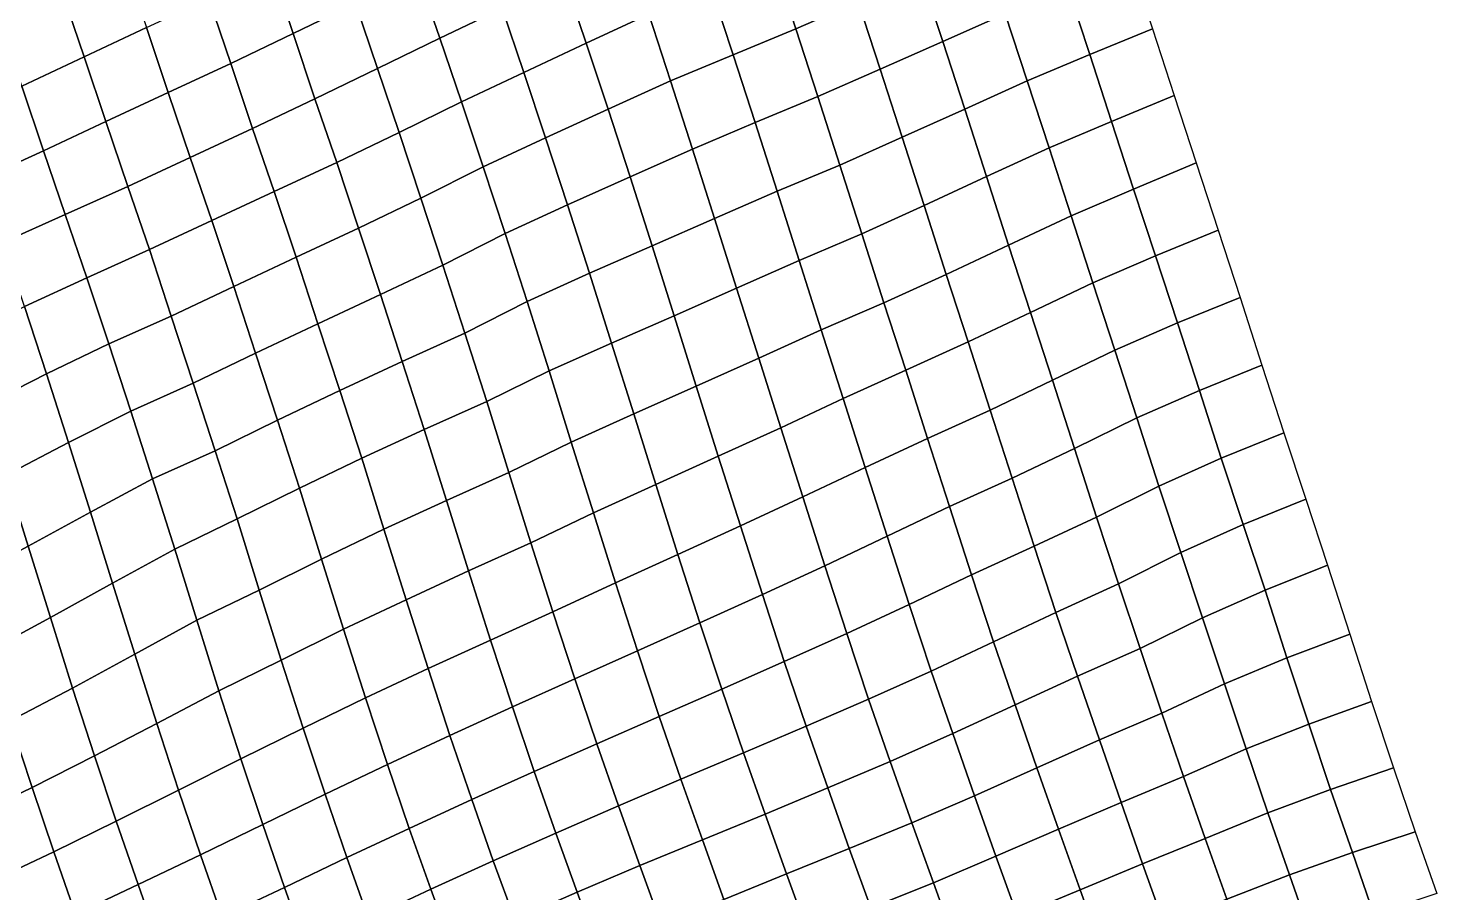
# Model space of a CAD drawing. Header units: metres. Extents: x -3.45 to 6.13, y -4.05 to 5.19.
# Drawn here: x 2.908 to 5.818, y 0.138 to 1.925 of the extents above; entities that cross this region are included whole.
import ezdxf

# ---------------------------------------------------------------- set-up
doc = ezdxf.new("R2010")
doc.units = ezdxf.units.M

msp = doc.modelspace()

# ---------------------------------------------------------------- linework, layer by layer
at = {"layer": 'A1'}
for points in [[(3.41016, 2.04731, -5.79262), (3.53916, 2.10734, -5.787), (3.58407, 1.9757, -5.74273), (3.45519, 1.91335, -5.75124)], [(3.71305, 2.03625, -5.73647), (3.84201, 2.09705, -5.72988), (3.88692, 1.96541, -5.68561), (3.75797, 1.90434, -5.69252)], [(4.44839, 2.06391, -5.63126), (4.57763, 2.11955, -5.63109), (4.623, 1.97923, -5.59763), (4.49377, 1.92341, -5.59801)], [(4.01586, 2.02673, -5.67838), (4.14477, 2.08848, -5.67062), (4.18983, 1.95391, -5.62999), (4.06085, 1.89345, -5.63615)], [(4.75222, 2.03521, -5.59703), (4.88145, 2.09103, -5.59665), (4.92665, 1.95397, -5.55912), (4.79748, 1.89704, -5.56089)], [(2.97831, 1.99749, -5.85548), (3.10731, 2.05752, -5.84985), (3.15222, 1.92588, -5.80558), (3.02323, 1.86559, -5.81153)], [(3.28122, 1.98599, -5.79985), (3.41016, 2.04731, -5.79262), (3.45519, 1.91335, -5.75124), (3.32625, 1.85203, -5.75847)], [(4.31914, 2.00835, -5.63132), (4.44839, 2.06391, -5.63126), (4.49377, 1.92341, -5.59801), (4.36443, 1.86957, -5.59593)], [(5.05594, 2.00876, -5.56002), (5.18535, 2.06122, -5.56381), (5.23058, 1.92347, -5.52714), (5.10119, 1.87058, -5.52389)], [(3.58407, 1.9757, -5.74273), (3.71305, 2.03625, -5.73647), (3.75797, 1.90434, -5.69252), (3.62913, 1.84113, -5.7021)], [(3.88692, 1.96541, -5.68561), (4.01586, 2.02673, -5.67838), (4.06085, 1.89345, -5.63615), (3.93187, 1.8329, -5.64241)], [(4.623, 1.97923, -5.59763), (4.75222, 2.03521, -5.59703), (4.79748, 1.89704, -5.56089), (4.6683, 1.84019, -5.56256)], [(4.92665, 1.95397, -5.55912), (5.05594, 2.00876, -5.56002), (5.10119, 1.87058, -5.52389), (4.97191, 1.81579, -5.52298)], [(2.84933, 1.93694, -5.86174), (2.97831, 1.99749, -5.85548), (3.02323, 1.86559, -5.81153), (2.89424, 1.80513, -5.81769)], [(3.15222, 1.92588, -5.80558), (3.28122, 1.98599, -5.79985), (3.32625, 1.85203, -5.75847), (3.19724, 1.792, -5.7641)], [(4.18983, 1.95391, -5.62999), (4.31914, 2.00835, -5.63132), (4.36443, 1.86957, -5.59593), (4.23508, 1.8159, -5.59364)], [(3.45519, 1.91335, -5.75124), (3.58407, 1.9757, -5.74273), (3.62913, 1.84113, -5.7021), (3.50025, 1.77869, -5.71072)], [(3.75797, 1.90434, -5.69252), (3.88692, 1.96541, -5.68561), (3.93187, 1.8329, -5.64241), (3.80289, 1.77244, -5.64857)], [(4.06085, 1.89345, -5.63615), (4.18983, 1.95391, -5.62999), (4.23508, 1.8159, -5.59364), (4.106, 1.75716, -5.59765)], [(4.49377, 1.92341, -5.59801), (4.623, 1.97923, -5.59763), (4.6683, 1.84019, -5.56256), (4.53911, 1.78368, -5.5638)], [(4.79748, 1.89704, -5.56089), (4.92665, 1.95397, -5.55912), (4.97191, 1.81579, -5.52298), (4.8428, 1.75757, -5.52636)], [(3.02323, 1.86559, -5.81153), (3.15222, 1.92588, -5.80558), (3.19724, 1.792, -5.7641), (3.06825, 1.7318, -5.76994)], [(4.36443, 1.86957, -5.59593), (4.49377, 1.92341, -5.59801), (4.53911, 1.78368, -5.5638), (4.40976, 1.73001, -5.5615)], [(5.10119, 1.87058, -5.52389), (5.23058, 1.92347, -5.52714), (5.27582, 1.78572, -5.49047), (5.14646, 1.73214, -5.48807)], [(3.32625, 1.85203, -5.75847), (3.45519, 1.91335, -5.75124), (3.50025, 1.77869, -5.71072), (3.37131, 1.71746, -5.71784)], [(3.62913, 1.84113, -5.7021), (3.75797, 1.90434, -5.69252), (3.80289, 1.77244, -5.64857), (3.67405, 1.70923, -5.65815)], [(3.93187, 1.8329, -5.64241), (4.06085, 1.89345, -5.63615), (4.106, 1.75716, -5.59765), (3.97693, 1.69842, -5.60167)], [(4.6683, 1.84019, -5.56256), (4.79748, 1.89704, -5.56089), (4.8428, 1.75757, -5.52636), (4.7137, 1.69943, -5.52963)], [(2.89424, 1.80513, -5.81769), (3.02323, 1.86559, -5.81153), (3.06825, 1.7318, -5.76994), (2.93927, 1.67116, -5.77631)], [(4.23508, 1.8159, -5.59364), (4.36443, 1.86957, -5.59593), (4.40976, 1.73001, -5.5615), (4.28049, 1.67489, -5.56103)], [(4.97191, 1.81579, -5.52298), (5.10119, 1.87058, -5.52389), (5.14646, 1.73214, -5.48807), (5.01718, 1.67727, -5.48727)], [(3.19724, 1.792, -5.7641), (3.32625, 1.85203, -5.75847), (3.37131, 1.71746, -5.71784), (3.2423, 1.6576, -5.72325)], [(3.50025, 1.77869, -5.71072), (3.62913, 1.84113, -5.7021), (3.67405, 1.70923, -5.65815), (3.54517, 1.64688, -5.66667)], [(4.53911, 1.78368, -5.5638), (4.6683, 1.84019, -5.56256), (4.7137, 1.69943, -5.52963), (4.58456, 1.64181, -5.53226)], [(2.76528, 1.74424, -5.82438), (2.89424, 1.80513, -5.81769), (2.93927, 1.67116, -5.77631), (2.81017, 1.61294, -5.77969)], [(3.80289, 1.77244, -5.64857), (3.93187, 1.8329, -5.64241), (3.97693, 1.69842, -5.60167), (3.84794, 1.63813, -5.60762)], [(4.106, 1.75716, -5.59765), (4.23508, 1.8159, -5.59364), (4.28049, 1.67489, -5.56103), (4.15134, 1.61752, -5.56334)], [(4.8428, 1.75757, -5.52636), (4.97191, 1.81579, -5.52298), (5.01718, 1.67727, -5.48727), (4.88814, 1.61793, -5.49204)], [(3.06825, 1.7318, -5.76994), (3.19724, 1.792, -5.7641), (3.2423, 1.6576, -5.72325), (3.1133, 1.59731, -5.7292)], [(3.37131, 1.71746, -5.71784), (3.50025, 1.77869, -5.71072), (3.54517, 1.64688, -5.66667), (3.41615, 1.58711, -5.67197)], [(4.40976, 1.73001, -5.5615), (4.53911, 1.78368, -5.5638), (4.58456, 1.64181, -5.53226), (4.45524, 1.58771, -5.5305)], [(5.14646, 1.73214, -5.48807), (5.27582, 1.78572, -5.49047), (5.32112, 1.6466, -5.45551), (5.19183, 1.59198, -5.45439)], [(3.67405, 1.70923, -5.65815), (3.80289, 1.77244, -5.64857), (3.84794, 1.63813, -5.60762), (3.71918, 1.57346, -5.61902)], [(3.97693, 1.69842, -5.60167), (4.106, 1.75716, -5.59765), (4.15134, 1.61752, -5.56334), (4.02221, 1.55973, -5.56618)], [(4.7137, 1.69943, -5.52963), (4.8428, 1.75757, -5.52636), (4.88814, 1.61793, -5.49204), (4.75909, 1.55858, -5.49681)], [(2.93927, 1.67116, -5.77631), (3.06825, 1.7318, -5.76994), (3.1133, 1.59731, -5.7292), (2.98416, 1.53986, -5.73161)], [(3.2423, 1.6576, -5.72325), (3.37131, 1.71746, -5.71784), (3.41615, 1.58711, -5.67197), (3.28712, 1.52742, -5.67716)], [(4.28049, 1.67489, -5.56103), (4.40976, 1.73001, -5.5615), (4.45524, 1.58771, -5.5305), (4.32602, 1.53163, -5.5312)], [(5.01718, 1.67727, -5.48727), (5.14646, 1.73214, -5.48807), (5.19183, 1.59198, -5.45439), (5.06256, 1.53677, -5.45403)], [(3.54517, 1.64688, -5.66667), (3.67405, 1.70923, -5.65815), (3.71918, 1.57346, -5.61902), (3.59028, 1.51145, -5.6271)], [(3.84794, 1.63813, -5.60762), (3.97693, 1.69842, -5.60167), (4.02221, 1.55973, -5.56618), (3.89315, 1.50073, -5.57052)], [(4.58456, 1.64181, -5.53226), (4.7137, 1.69943, -5.52963), (4.75909, 1.55858, -5.49681), (4.63003, 1.49959, -5.50115)], [(2.81017, 1.61294, -5.77969), (2.93927, 1.67116, -5.77631), (2.98416, 1.53986, -5.73161), (2.85505, 1.48173, -5.73488)], [(4.15134, 1.61752, -5.56334), (4.28049, 1.67489, -5.56103), (4.32602, 1.53163, -5.5312), (4.19683, 1.47504, -5.53255)], [(4.88814, 1.61793, -5.49204), (5.01718, 1.67727, -5.48727), (5.06256, 1.53677, -5.45403), (4.93357, 1.47639, -5.46008)], [(3.1133, 1.59731, -5.7292), (3.2423, 1.6576, -5.72325), (3.28712, 1.52742, -5.67716), (3.15813, 1.46713, -5.68311)], [(3.41615, 1.58711, -5.67197), (3.54517, 1.64688, -5.66667), (3.59028, 1.51145, -5.6271), (3.46128, 1.45134, -5.63284)], [(3.71918, 1.57346, -5.61902), (3.84794, 1.63813, -5.60762), (3.89315, 1.50073, -5.57052), (3.76444, 1.43519, -5.58299)], [(4.45524, 1.58771, -5.5305), (4.58456, 1.64181, -5.53226), (4.63003, 1.49959, -5.50115), (4.50075, 1.44463, -5.50046)], [(5.19183, 1.59198, -5.45439), (5.32112, 1.6466, -5.45551), (5.36643, 1.50756, -5.42044), (5.23704, 1.45458, -5.41729)], [(4.02221, 1.55973, -5.56618), (4.15134, 1.61752, -5.56334), (4.19683, 1.47504, -5.53255), (4.06765, 1.41819, -5.53421)], [(4.75909, 1.55858, -5.49681), (4.88814, 1.61793, -5.49204), (4.93357, 1.47639, -5.46008), (4.8046, 1.41585, -5.46634)], [(2.98416, 1.53986, -5.73161), (3.1133, 1.59731, -5.7292), (3.15813, 1.46713, -5.68311), (3.02902, 1.40908, -5.68627)], [(3.28712, 1.52742, -5.67716), (3.41615, 1.58711, -5.67197), (3.46128, 1.45134, -5.63284), (3.3323, 1.3907, -5.63921)], [(3.59028, 1.51145, -5.6271), (3.71918, 1.57346, -5.61902), (3.76444, 1.43519, -5.58299), (3.63549, 1.37413, -5.5899)], [(4.32602, 1.53163, -5.5312), (4.45524, 1.58771, -5.5305), (4.50075, 1.44463, -5.50046), (4.37161, 1.38718, -5.50288)], [(5.06256, 1.53677, -5.45403), (5.19183, 1.59198, -5.45439), (5.23704, 1.45458, -5.41729), (5.10781, 1.39868, -5.41778)], [(3.89315, 1.50073, -5.57052), (4.02221, 1.55973, -5.56618), (4.06765, 1.41819, -5.53421), (3.93854, 1.36014, -5.53738)], [(4.63003, 1.49959, -5.50115), (4.75909, 1.55858, -5.49681), (4.8046, 1.41585, -5.46634), (4.67552, 1.35711, -5.47036)], [(2.85505, 1.48173, -5.73488), (2.98416, 1.53986, -5.73161), (3.02902, 1.40908, -5.68627), (2.89998, 1.34974, -5.69104)], [(3.15813, 1.46713, -5.68311), (3.28712, 1.52742, -5.67716), (3.3323, 1.3907, -5.63921), (3.20333, 1.32999, -5.64569)], [(4.19683, 1.47504, -5.53255), (4.32602, 1.53163, -5.5312), (4.37161, 1.38718, -5.50288), (4.24243, 1.33042, -5.50444)], [(4.93357, 1.47639, -5.46008), (5.06256, 1.53677, -5.45403), (5.10781, 1.39868, -5.41778), (4.97887, 1.33753, -5.4248)], [(3.46128, 1.45134, -5.63284), (3.59028, 1.51145, -5.6271), (3.63549, 1.37413, -5.5899), (3.50649, 1.31402, -5.59563)], [(3.76444, 1.43519, -5.58299), (3.89315, 1.50073, -5.57052), (3.93854, 1.36014, -5.53738), (3.80983, 1.29444, -5.55006)], [(4.50075, 1.44463, -5.50046), (4.63003, 1.49959, -5.50115), (4.67552, 1.35711, -5.47036), (4.54628, 1.30146, -5.47053)], [(5.23704, 1.45458, -5.41729), (5.36643, 1.50756, -5.42044), (5.41174, 1.36826, -5.3857), (5.28233, 1.31571, -5.38201)], [(3.02902, 1.40908, -5.68627), (3.15813, 1.46713, -5.68311), (3.20333, 1.32999, -5.64569), (3.0742, 1.27236, -5.64832)], [(4.06765, 1.41819, -5.53421), (4.19683, 1.47504, -5.53255), (4.24243, 1.33042, -5.50444), (4.11323, 1.274, -5.50557)], [(4.8046, 1.41585, -5.46634), (4.93357, 1.47639, -5.46008), (4.97887, 1.33753, -5.4248), (4.84993, 1.27629, -5.43192)], [(3.3323, 1.3907, -5.63921), (3.46128, 1.45134, -5.63284), (3.50649, 1.31402, -5.59563), (3.37753, 1.25304, -5.60243)], [(3.63549, 1.37413, -5.5899), (3.76444, 1.43519, -5.58299), (3.80983, 1.29444, -5.55006), (3.68074, 1.23604, -5.55365)], [(4.37161, 1.38718, -5.50288), (4.50075, 1.44463, -5.50046), (4.54628, 1.30146, -5.47053), (4.4172, 1.24272, -5.47455)], [(5.10781, 1.39868, -5.41778), (5.23704, 1.45458, -5.41729), (5.28233, 1.31571, -5.38201), (5.15313, 1.25946, -5.38293)], [(2.89998, 1.34974, -5.69104), (3.02902, 1.40908, -5.68627), (3.0742, 1.27236, -5.64832), (2.9453, 1.21027, -5.65651)], [(3.93854, 1.36014, -5.53738), (4.06765, 1.41819, -5.53421), (4.11323, 1.274, -5.50557), (3.98409, 1.21646, -5.50809)], [(4.67552, 1.35711, -5.47036), (4.8046, 1.41585, -5.46634), (4.84993, 1.27629, -5.43192), (4.72084, 1.21781, -5.43562)], [(4.97887, 1.33753, -5.4248), (5.10781, 1.39868, -5.41778), (5.15313, 1.25946, -5.38293), (5.02423, 1.19729, -5.39123)], [(3.20333, 1.32999, -5.64569), (3.3323, 1.3907, -5.63921), (3.37753, 1.25304, -5.60243), (3.24863, 1.19103, -5.61051)], [(3.50649, 1.31402, -5.59563), (3.63549, 1.37413, -5.5899), (3.68074, 1.23604, -5.55365), (3.55172, 1.17618, -5.55906)], [(4.24243, 1.33042, -5.50444), (4.37161, 1.38718, -5.50288), (4.4172, 1.24272, -5.47455), (4.28807, 1.1851, -5.47718)], [(5.28233, 1.31571, -5.38201), (5.41174, 1.36826, -5.3857), (5.45709, 1.22836, -5.3517), (5.32768, 1.1759, -5.34791)], [(2.77111, 1.28704, -5.69998), (2.89998, 1.34974, -5.69104), (2.9453, 1.21027, -5.65651), (2.81658, 1.14499, -5.66866)], [(3.80983, 1.29444, -5.55006), (3.93854, 1.36014, -5.53738), (3.98409, 1.21646, -5.50809), (3.85523, 1.15359, -5.51724)], [(4.54628, 1.30146, -5.47053), (4.67552, 1.35711, -5.47036), (4.72084, 1.21781, -5.43562), (4.59174, 1.15941, -5.43921)], [(3.0742, 1.27236, -5.64832), (3.20333, 1.32999, -5.64569), (3.24863, 1.19103, -5.61051), (3.11949, 1.13341, -5.61314)], [(3.37753, 1.25304, -5.60243), (3.50649, 1.31402, -5.59563), (3.55172, 1.17618, -5.55906), (3.42279, 1.11486, -5.56629)], [(4.11323, 1.274, -5.50557), (4.24243, 1.33042, -5.50444), (4.28807, 1.1851, -5.47718), (4.1589, 1.12799, -5.47916)], [(4.84993, 1.27629, -5.43192), (4.97887, 1.33753, -5.4248), (5.02423, 1.19729, -5.39123), (4.89534, 1.13511, -5.39953)], [(5.15313, 1.25946, -5.38293), (5.28233, 1.31571, -5.38201), (5.32768, 1.1759, -5.34791), (5.19849, 1.11931, -5.34925)], [(3.68074, 1.23604, -5.55365), (3.80983, 1.29444, -5.55006), (3.85523, 1.15359, -5.51724), (3.72612, 1.09563, -5.5203)], [(4.4172, 1.24272, -5.47455), (4.54628, 1.30146, -5.47053), (4.59174, 1.15941, -5.43921), (4.46274, 1.09921, -5.44505)], [(2.9453, 1.21027, -5.65651), (3.0742, 1.27236, -5.64832), (3.11949, 1.13341, -5.61314), (2.99074, 1.06874, -5.62454)], [(3.24863, 1.19103, -5.61051), (3.37753, 1.25304, -5.60243), (3.42279, 1.11486, -5.56629), (3.29395, 1.05174, -5.57577)], [(3.98409, 1.21646, -5.50809), (4.11323, 1.274, -5.50557), (4.1589, 1.12799, -5.47916), (4.02981, 1.0696, -5.48276)], [(4.72084, 1.21781, -5.43562), (4.84993, 1.27629, -5.43192), (4.89534, 1.13511, -5.39953), (4.76622, 1.07722, -5.40248)], [(5.02423, 1.19729, -5.39123), (5.15313, 1.25946, -5.38293), (5.19849, 1.11931, -5.34925), (5.06965, 1.05618, -5.35873)], [(3.55172, 1.17618, -5.55906), (3.68074, 1.23604, -5.55365), (3.72612, 1.09563, -5.5203), (3.59709, 1.03603, -5.52539)], [(4.28807, 1.1851, -5.47718), (4.4172, 1.24272, -5.47455), (4.46274, 1.09921, -5.44505), (4.33367, 1.04039, -5.44917)], [(5.32768, 1.1759, -5.34791), (5.45709, 1.22836, -5.3517), (5.50245, 1.08829, -5.31792), (5.37303, 1.036, -5.31391)], [(2.81658, 1.14499, -5.66866), (2.9453, 1.21027, -5.65651), (2.99074, 1.06874, -5.62454), (2.86213, 1.00123, -5.63948)], [(3.85523, 1.15359, -5.51724), (3.98409, 1.21646, -5.50809), (4.02981, 1.0696, -5.48276), (3.90095, 1.00681, -5.4918)], [(4.59174, 1.15941, -5.43921), (4.72084, 1.21781, -5.43562), (4.76622, 1.07722, -5.40248), (4.63721, 1.01728, -5.40799)], [(4.89534, 1.13511, -5.39953), (5.02423, 1.19729, -5.39123), (5.06965, 1.05618, -5.35873), (4.94069, 0.99521, -5.36553)], [(3.11949, 1.13341, -5.61314), (3.24863, 1.19103, -5.61051), (3.29395, 1.05174, -5.57577), (3.16483, 0.99368, -5.57893)], [(3.42279, 1.11486, -5.56629), (3.55172, 1.17618, -5.55906), (3.59709, 1.03603, -5.52539), (3.46816, 0.97453, -5.53283)], [(4.1589, 1.12799, -5.47916), (4.28807, 1.1851, -5.47718), (4.33367, 1.04039, -5.44917), (4.20459, 0.98173, -5.45308)], [(5.19849, 1.11931, -5.34925), (5.32768, 1.1759, -5.34791), (5.37303, 1.036, -5.31391), (5.24389, 0.97838, -5.31654)], [(3.72612, 1.09563, -5.5203), (3.85523, 1.15359, -5.51724), (3.90095, 1.00681, -5.4918), (3.77183, 0.94893, -5.49475)], [(4.46274, 1.09921, -5.44505), (4.59174, 1.15941, -5.43921), (4.63721, 1.01728, -5.40799), (4.50826, 0.95622, -5.4149)], [(2.99074, 1.06874, -5.62454), (3.11949, 1.13341, -5.61314), (3.16483, 0.99368, -5.57893), (3.03632, 0.92454, -5.5959)], [(3.29395, 1.05174, -5.57577), (3.42279, 1.11486, -5.56629), (3.46816, 0.97453, -5.53283), (3.33935, 0.91081, -5.54305)], [(4.02981, 1.0696, -5.48276), (4.1589, 1.12799, -5.47916), (4.20459, 0.98173, -5.45308), (4.07552, 0.92299, -5.4571)], [(4.76622, 1.07722, -5.40248), (4.89534, 1.13511, -5.39953), (4.94069, 0.99521, -5.36553), (4.81163, 0.93621, -5.36987)], [(5.06965, 1.05618, -5.35873), (5.19849, 1.11931, -5.34925), (5.24389, 0.97838, -5.31654), (5.1151, 0.91431, -5.32719)], [(3.59709, 1.03603, -5.52539), (3.72612, 1.09563, -5.5203), (3.77183, 0.94893, -5.49475), (3.6428, 0.88933, -5.49984)], [(4.33367, 1.04039, -5.44917), (4.46274, 1.09921, -5.44505), (4.50826, 0.95622, -5.4149), (4.37924, 0.89645, -5.4202)], [(4.63721, 1.01728, -5.40799), (4.76622, 1.07722, -5.40248), (4.81163, 0.93621, -5.36987), (4.68268, 0.87506, -5.37688)], [(5.37303, 1.036, -5.31391), (5.50245, 1.08829, -5.31792), (5.54763, 0.95149, -5.28007), (5.4182, 0.89946, -5.27574)], [(2.86213, 1.00123, -5.63948), (2.99074, 1.06874, -5.62454), (3.03632, 0.92454, -5.5959), (2.90785, 0.85436, -5.61415)], [(3.16483, 0.99368, -5.57893), (3.29395, 1.05174, -5.57577), (3.33935, 0.91081, -5.54305), (3.21046, 0.84854, -5.55146)], [(3.90095, 1.00681, -5.4918), (4.02981, 1.0696, -5.48276), (4.07552, 0.92299, -5.4571), (3.94658, 0.86167, -5.46433)], [(4.94069, 0.99521, -5.36553), (5.06965, 1.05618, -5.35873), (5.1151, 0.91431, -5.32719), (4.98608, 0.85462, -5.33239)], [(3.46816, 0.97453, -5.53283), (3.59709, 1.03603, -5.52539), (3.6428, 0.88933, -5.49984), (3.51389, 0.82758, -5.50761)], [(4.20459, 0.98173, -5.45308), (4.33367, 1.04039, -5.44917), (4.37924, 0.89645, -5.4202), (4.25018, 0.83745, -5.42454)], [(5.24389, 0.97838, -5.31654), (5.37303, 1.036, -5.31391), (5.4182, 0.89946, -5.27574), (5.28909, 0.84123, -5.27912)], [(2.73349, 0.93449, -5.65345), (2.86213, 1.00123, -5.63948), (2.90785, 0.85436, -5.61415), (2.77931, 0.78582, -5.63036)], [(3.03632, 0.92454, -5.5959), (3.16483, 0.99368, -5.57893), (3.21046, 0.84854, -5.55146), (3.08203, 0.77785, -5.57035)], [(3.77183, 0.94893, -5.49475), (3.90095, 1.00681, -5.4918), (3.94658, 0.86167, -5.46433), (3.81749, 0.80327, -5.46792)], [(4.50826, 0.95622, -5.4149), (4.63721, 1.01728, -5.40799), (4.68268, 0.87506, -5.37688), (4.55375, 0.81365, -5.38422)], [(4.81163, 0.93621, -5.36987), (4.94069, 0.99521, -5.36553), (4.98608, 0.85462, -5.33239), (4.85703, 0.79528, -5.33716)], [(3.33935, 0.91081, -5.54305), (3.46816, 0.97453, -5.53283), (3.51389, 0.82758, -5.50761), (3.38508, 0.76386, -5.51783)], [(4.07552, 0.92299, -5.4571), (4.20459, 0.98173, -5.45308), (4.25018, 0.83745, -5.42454), (4.12112, 0.77845, -5.42888)], [(5.1151, 0.91431, -5.32719), (5.24389, 0.97838, -5.31654), (5.28909, 0.84123, -5.27912), (5.16034, 0.77656, -5.29052)], [(3.6428, 0.88933, -5.49984), (3.77183, 0.94893, -5.49475), (3.81749, 0.80327, -5.46792), (3.68845, 0.74376, -5.47291)], [(4.37924, 0.89645, -5.4202), (4.50826, 0.95622, -5.4149), (4.55375, 0.81365, -5.38422), (4.4247, 0.7544, -5.38888)], [(4.68268, 0.87506, -5.37688), (4.81163, 0.93621, -5.36987), (4.85703, 0.79528, -5.33716), (4.72811, 0.73379, -5.3446)], [(5.4182, 0.89946, -5.27574), (5.54763, 0.95149, -5.28007), (5.5928, 0.81494, -5.2419), (5.46334, 0.76343, -5.23693)], [(2.90785, 0.85436, -5.61415), (3.03632, 0.92454, -5.5959), (3.08203, 0.77785, -5.57035), (2.95362, 0.70673, -5.58978)], [(3.21046, 0.84854, -5.55146), (3.33935, 0.91081, -5.54305), (3.38508, 0.76386, -5.51783), (3.2562, 0.70133, -5.52656)], [(3.94658, 0.86167, -5.46433), (4.07552, 0.92299, -5.4571), (4.12112, 0.77845, -5.42888), (3.9921, 0.71868, -5.43419)], [(4.98608, 0.85462, -5.33239), (5.1151, 0.91431, -5.32719), (5.16034, 0.77656, -5.29052), (5.0313, 0.71713, -5.29539)], [(3.51389, 0.82758, -5.50761), (3.6428, 0.88933, -5.49984), (3.68845, 0.74376, -5.47291), (3.55951, 0.68261, -5.47992)], [(4.25018, 0.83745, -5.42454), (4.37924, 0.89645, -5.4202), (4.4247, 0.7544, -5.38888), (4.29562, 0.69583, -5.39269)], [(4.55375, 0.81365, -5.38422), (4.68268, 0.87506, -5.37688), (4.72811, 0.73379, -5.3446), (4.5991, 0.67367, -5.35033)], [(5.28909, 0.84123, -5.27912), (5.4182, 0.89946, -5.27574), (5.46334, 0.76343, -5.23693), (5.33417, 0.70641, -5.23881)], [(2.77931, 0.78582, -5.63036), (2.90785, 0.85436, -5.61415), (2.95362, 0.70673, -5.58978), (2.82512, 0.63732, -5.60706)], [(3.08203, 0.77785, -5.57035), (3.21046, 0.84854, -5.55146), (3.2562, 0.70133, -5.52656), (3.12774, 0.63116, -5.54481)], [(3.81749, 0.80327, -5.46792), (3.94658, 0.86167, -5.46433), (3.9921, 0.71868, -5.43419), (3.863, 0.66028, -5.43778)], [(4.85703, 0.79528, -5.33716), (4.98608, 0.85462, -5.33239), (5.0313, 0.71713, -5.29539), (4.90229, 0.6571, -5.30102)], [(3.38508, 0.76386, -5.51783), (3.51389, 0.82758, -5.50761), (3.55951, 0.68261, -5.47992), (3.43069, 0.61897, -5.49004)], [(4.12112, 0.77845, -5.42888), (4.25018, 0.83745, -5.42454), (4.29562, 0.69583, -5.39269), (4.1665, 0.63786, -5.39574)], [(5.16034, 0.77656, -5.29052), (5.28909, 0.84123, -5.27912), (5.33417, 0.70641, -5.23881), (5.20533, 0.64328, -5.24828)], [(3.68845, 0.74376, -5.47291), (3.81749, 0.80327, -5.46792), (3.863, 0.66028, -5.43778), (3.73394, 0.60137, -5.44201)], [(4.4247, 0.7544, -5.38888), (4.55375, 0.81365, -5.38422), (4.5991, 0.67367, -5.35033), (4.46996, 0.61613, -5.35285)], [(4.72811, 0.73379, -5.3446), (4.85703, 0.79528, -5.33716), (4.90229, 0.6571, -5.30102), (4.77333, 0.5963, -5.3076)], [(5.46334, 0.76343, -5.23693), (5.5928, 0.81494, -5.2419), (5.63829, 0.67238, -5.21122), (5.50869, 0.62344, -5.20304)], [(2.95362, 0.70673, -5.58978), (3.08203, 0.77785, -5.57035), (3.12774, 0.63116, -5.54481), (2.99926, 0.56132, -5.56263)], [(3.2562, 0.70133, -5.52656), (3.38508, 0.76386, -5.51783), (3.43069, 0.61897, -5.49004), (3.30186, 0.55576, -5.49962)], [(3.9921, 0.71868, -5.43419), (4.12112, 0.77845, -5.42888), (4.1665, 0.63786, -5.39574), (4.03737, 0.58015, -5.39848)], [(5.0313, 0.71713, -5.29539), (5.16034, 0.77656, -5.29052), (5.20533, 0.64328, -5.24828), (5.07618, 0.58583, -5.2507)], [(5.33417, 0.70641, -5.23881), (5.46334, 0.76343, -5.23693), (5.50869, 0.62344, -5.20304), (5.37935, 0.56969, -5.20085)], [(3.55951, 0.68261, -5.47992), (3.68845, 0.74376, -5.47291), (3.73394, 0.60137, -5.44201), (3.60496, 0.54074, -5.44838)], [(4.29562, 0.69583, -5.39269), (4.4247, 0.7544, -5.38888), (4.46996, 0.61613, -5.35285), (4.3408, 0.55903, -5.35484)], [(4.5991, 0.67367, -5.35033), (4.72811, 0.73379, -5.3446), (4.77333, 0.5963, -5.3076), (4.64422, 0.53816, -5.31087)], [(2.82512, 0.63732, -5.60706), (2.95362, 0.70673, -5.58978), (2.99926, 0.56132, -5.56263), (2.87067, 0.49364, -5.57777)], [(3.12774, 0.63116, -5.54481), (3.2562, 0.70133, -5.52656), (3.30186, 0.55576, -5.49962), (3.17325, 0.48833, -5.51445)], [(3.863, 0.66028, -5.43778), (3.9921, 0.71868, -5.43419), (4.03737, 0.58015, -5.39848), (3.90825, 0.52219, -5.40153)], [(4.90229, 0.6571, -5.30102), (5.0313, 0.71713, -5.29539), (5.07618, 0.58583, -5.2507), (4.94715, 0.5264, -5.25557)], [(5.20533, 0.64328, -5.24828), (5.33417, 0.70641, -5.23881), (5.37935, 0.56969, -5.20085), (5.25034, 0.50966, -5.20648)], [(3.43069, 0.61897, -5.49004), (3.55951, 0.68261, -5.47992), (3.60496, 0.54074, -5.44838), (3.47608, 0.4783, -5.457)], [(4.1665, 0.63786, -5.39574), (4.29562, 0.69583, -5.39269), (4.3408, 0.55903, -5.35484), (4.2116, 0.50261, -5.35597)], [(4.46996, 0.61613, -5.35285), (4.5991, 0.67367, -5.35033), (4.64422, 0.53816, -5.31087), (4.51498, 0.48251, -5.31104)], [(5.50869, 0.62344, -5.20304), (5.63829, 0.67238, -5.21122), (5.6836, 0.53326, -5.17625), (5.55389, 0.48638, -5.16551)], [(3.73394, 0.60137, -5.44201), (3.863, 0.66028, -5.43778), (3.90825, 0.52219, -5.40153), (3.77917, 0.46353, -5.40545)], [(4.77333, 0.5963, -5.3076), (4.90229, 0.6571, -5.30102), (4.94715, 0.5264, -5.25557), (4.8181, 0.46715, -5.26023)], [(5.07618, 0.58583, -5.2507), (5.20533, 0.64328, -5.24828), (5.25034, 0.50966, -5.20648), (5.12107, 0.45462, -5.20589)], [(2.99926, 0.56132, -5.56263), (3.12774, 0.63116, -5.54481), (3.17325, 0.48833, -5.51445), (3.04461, 0.42143, -5.52863)], [(3.30186, 0.55576, -5.49962), (3.43069, 0.61897, -5.49004), (3.47608, 0.4783, -5.457), (3.34725, 0.415, -5.46669)], [(4.03737, 0.58015, -5.39848), (4.1665, 0.63786, -5.39574), (4.2116, 0.50261, -5.35597), (4.08239, 0.44636, -5.35688)], [(4.3408, 0.55903, -5.35484), (4.46996, 0.61613, -5.35285), (4.51498, 0.48251, -5.31104), (4.38571, 0.42738, -5.31057)], [(5.37935, 0.56969, -5.20085), (5.50869, 0.62344, -5.20304), (5.55389, 0.48638, -5.16551), (5.42438, 0.43564, -5.15958)], [(3.60496, 0.54074, -5.44838), (3.73394, 0.60137, -5.44201), (3.77917, 0.46353, -5.40545), (3.65016, 0.40359, -5.41096)], [(4.64422, 0.53816, -5.31087), (4.77333, 0.5963, -5.3076), (4.8181, 0.46715, -5.26023), (4.68895, 0.40978, -5.26254)], [(4.94715, 0.5264, -5.25557), (5.07618, 0.58583, -5.2507), (5.12107, 0.45462, -5.20589), (4.99197, 0.39622, -5.20948)], [(2.87067, 0.49364, -5.57777), (2.99926, 0.56132, -5.56263), (3.04461, 0.42143, -5.52863), (2.91589, 0.35615, -5.54078)], [(3.17325, 0.48833, -5.51445), (3.30186, 0.55576, -5.49962), (3.34725, 0.415, -5.46669), (3.21851, 0.35007, -5.47842)], [(3.90825, 0.52219, -5.40153), (4.03737, 0.58015, -5.39848), (4.08239, 0.44636, -5.35688), (3.95324, 0.38908, -5.35908)], [(4.2116, 0.50261, -5.35597), (4.3408, 0.55903, -5.35484), (4.38571, 0.42738, -5.31057), (4.2564, 0.37294, -5.30924)], [(5.25034, 0.50966, -5.20648), (5.37935, 0.56969, -5.20085), (5.42438, 0.43564, -5.15958), (5.2952, 0.37879, -5.16124)], [(3.47608, 0.4783, -5.457), (3.60496, 0.54074, -5.44838), (3.65016, 0.40359, -5.41096), (3.52123, 0.34218, -5.4183)], [(4.51498, 0.48251, -5.31104), (4.64422, 0.53816, -5.31087), (4.68895, 0.40978, -5.26254), (4.55967, 0.35482, -5.26185)], [(4.8181, 0.46715, -5.26023), (4.94715, 0.5264, -5.25557), (4.99197, 0.39622, -5.20948), (4.86283, 0.33877, -5.2119)], [(5.55389, 0.48638, -5.16551), (5.6836, 0.53326, -5.17625), (5.72879, 0.39637, -5.13851), (5.59897, 0.35147, -5.12531)], [(3.77917, 0.46353, -5.40545), (3.90825, 0.52219, -5.40153), (3.95324, 0.38908, -5.35908), (3.82414, 0.33069, -5.36267)], [(4.08239, 0.44636, -5.35688), (4.2116, 0.50261, -5.35597), (4.2564, 0.37294, -5.30924), (4.12711, 0.31816, -5.30834)], [(5.12107, 0.45462, -5.20589), (5.25034, 0.50966, -5.20648), (5.2952, 0.37879, -5.16124), (5.16587, 0.32486, -5.15927)], [(2.74191, 0.42897, -5.58917), (2.87067, 0.49364, -5.57777), (2.91589, 0.35615, -5.54078), (2.78702, 0.29354, -5.54961)], [(3.04461, 0.42143, -5.52863), (3.17325, 0.48833, -5.51445), (3.21851, 0.35007, -5.47842), (3.08972, 0.286, -5.48907)], [(3.34725, 0.415, -5.46669), (3.47608, 0.4783, -5.457), (3.52123, 0.34218, -5.4183), (3.39237, 0.27949, -5.42724)], [(4.38571, 0.42738, -5.31057), (4.51498, 0.48251, -5.31104), (4.55967, 0.35482, -5.26185), (4.43034, 0.3009, -5.25988)], [(4.68895, 0.40978, -5.26254), (4.8181, 0.46715, -5.26023), (4.86283, 0.33877, -5.2119), (4.73361, 0.28269, -5.2126)], [(5.42438, 0.43564, -5.15958), (5.55389, 0.48638, -5.16551), (5.59897, 0.35147, -5.12531), (5.46931, 0.30348, -5.11595)], [(3.65016, 0.40359, -5.41096), (3.77917, 0.46353, -5.40545), (3.82414, 0.33069, -5.36267), (3.6951, 0.27143, -5.36734)], [(3.95324, 0.38908, -5.35908), (4.08239, 0.44636, -5.35688), (4.12711, 0.31816, -5.30834), (3.99791, 0.26174, -5.30947)], [(4.99197, 0.39622, -5.20948), (5.12107, 0.45462, -5.20589), (5.16587, 0.32486, -5.15927), (5.03662, 0.26939, -5.15922)], [(2.91589, 0.35615, -5.54078), (3.04461, 0.42143, -5.52863), (3.08972, 0.286, -5.48907), (2.96087, 0.22296, -5.49844)], [(3.21851, 0.35007, -5.47842), (3.34725, 0.415, -5.46669), (3.39237, 0.27949, -5.42724), (3.26349, 0.21696, -5.43597)], [(4.2564, 0.37294, -5.30924), (4.38571, 0.42738, -5.31057), (4.43034, 0.3009, -5.25988), (4.30095, 0.24783, -5.25684)], [(4.55967, 0.35482, -5.26185), (4.68895, 0.40978, -5.26254), (4.73361, 0.28269, -5.2126), (4.60421, 0.23006, -5.20902)], [(5.2952, 0.37879, -5.16124), (5.42438, 0.43564, -5.15958), (5.46931, 0.30348, -5.11595), (5.33994, 0.25033, -5.11302)], [(3.52123, 0.34218, -5.4183), (3.65016, 0.40359, -5.41096), (3.6951, 0.27143, -5.36734), (3.56612, 0.21088, -5.3736)], [(3.82414, 0.33069, -5.36267), (3.95324, 0.38908, -5.35908), (3.99791, 0.26174, -5.30947), (3.86876, 0.20437, -5.31177)], [(4.86283, 0.33877, -5.2119), (4.99197, 0.39622, -5.20948), (5.03662, 0.26939, -5.15922), (4.90736, 0.214, -5.15907)], [(5.16587, 0.32486, -5.15927), (5.2952, 0.37879, -5.16124), (5.33994, 0.25033, -5.11302), (5.21053, 0.19778, -5.10933)], [(5.59897, 0.35147, -5.12531), (5.72879, 0.39637, -5.13851), (5.7737, 0.26455, -5.09446), (5.64379, 0.22129, -5.07922)], [(2.78702, 0.29354, -5.54961), (2.91589, 0.35615, -5.54078), (2.96087, 0.22296, -5.49844), (2.83191, 0.16215, -5.50502)], [(3.08972, 0.286, -5.48907), (3.21851, 0.35007, -5.47842), (3.26349, 0.21696, -5.43597), (3.13458, 0.15521, -5.44373)], [(4.12711, 0.31816, -5.30834), (4.2564, 0.37294, -5.30924), (4.30095, 0.24783, -5.25684), (4.1716, 0.19434, -5.25433)], [(4.43034, 0.3009, -5.25988), (4.55967, 0.35482, -5.26185), (4.60421, 0.23006, -5.20902), (4.47481, 0.17734, -5.20555)], [(5.46931, 0.30348, -5.11595), (5.59897, 0.35147, -5.12531), (5.64379, 0.22129, -5.07922), (5.51403, 0.17536, -5.0673)], [(3.39237, 0.27949, -5.42724), (3.52123, 0.34218, -5.4183), (3.56612, 0.21088, -5.3736), (3.43718, 0.14948, -5.38094)], [(3.6951, 0.27143, -5.36734), (3.82414, 0.33069, -5.36267), (3.86876, 0.20437, -5.31177), (3.73969, 0.14555, -5.3159)], [(4.73361, 0.28269, -5.2126), (4.86283, 0.33877, -5.2119), (4.90736, 0.214, -5.15907), (4.77808, 0.15913, -5.15828)], [(5.03662, 0.26939, -5.15922), (5.16587, 0.32486, -5.15927), (5.21053, 0.19778, -5.10933), (5.08116, 0.14463, -5.1064)], [(3.99791, 0.26174, -5.30947), (4.12711, 0.31816, -5.30834), (4.1716, 0.19434, -5.25433), (4.04232, 0.13929, -5.25375)], [(4.30095, 0.24783, -5.25684), (4.43034, 0.3009, -5.25988), (4.47481, 0.17734, -5.20555), (4.34541, 0.12462, -5.20208)], [(5.33994, 0.25033, -5.11302), (5.46931, 0.30348, -5.11595), (5.51403, 0.17536, -5.0673), (5.38451, 0.12496, -5.06094)], [(2.96087, 0.22296, -5.49844), (3.08972, 0.286, -5.48907), (3.13458, 0.15521, -5.44373), (3.00561, 0.09441, -5.45032)], [(3.26349, 0.21696, -5.43597), (3.39237, 0.27949, -5.42724), (3.43718, 0.14948, -5.38094), (3.30821, 0.08885, -5.38731)], [(3.56612, 0.21088, -5.3736), (3.6951, 0.27143, -5.36734), (3.73969, 0.14555, -5.3159), (3.61069, 0.08543, -5.32163)], [(4.60421, 0.23006, -5.20902), (4.73361, 0.28269, -5.2126), (4.77808, 0.15913, -5.15828), (4.64865, 0.1071, -5.15395)], [(4.90736, 0.214, -5.15907), (5.03662, 0.26939, -5.15922), (5.08116, 0.14463, -5.1064), (4.95182, 0.09079, -5.10432)], [(5.64379, 0.22129, -5.07922), (5.7737, 0.26455, -5.09446), (5.81838, 0.13712, -5.04495), (5.68848, 0.09369, -5.02992)], [(3.86876, 0.20437, -5.31177), (3.99791, 0.26174, -5.30947), (4.04232, 0.13929, -5.25375), (3.91311, 0.08305, -5.25467)], [(4.1716, 0.19434, -5.25433), (4.30095, 0.24783, -5.25684), (4.34541, 0.12462, -5.20208), (4.21605, 0.07112, -5.19958)], [(5.21053, 0.19778, -5.10933), (5.33994, 0.25033, -5.11302), (5.38451, 0.12496, -5.06094), (5.25503, 0.07379, -5.05554)], [(2.83191, 0.16215, -5.50502), (2.96087, 0.22296, -5.49844), (3.00561, 0.09441, -5.45032), (2.87657, 0.03515, -5.45498)], [(3.13458, 0.15521, -5.44373), (3.26349, 0.21696, -5.43597), (3.30821, 0.08885, -5.38731), (3.17919, 0.02907, -5.39261)], [(3.43718, 0.14948, -5.38094), (3.56612, 0.21088, -5.3736), (3.61069, 0.08543, -5.32163), (3.48169, 0.02531, -5.32736)], [(3.73969, 0.14555, -5.3159), (3.86876, 0.20437, -5.31177), (3.91311, 0.08305, -5.25467), (3.78403, 0.02439, -5.25858)], [(4.47481, 0.17734, -5.20555), (4.60421, 0.23006, -5.20902), (4.64865, 0.1071, -5.15395), (4.51926, 0.05403, -5.15091)], [(4.77808, 0.15913, -5.15828), (4.90736, 0.214, -5.15907), (4.95182, 0.09079, -5.10432), (4.82252, 0.03617, -5.1032)], [(5.51403, 0.17536, -5.0673), (5.64379, 0.22129, -5.07922), (5.68848, 0.09369, -5.02992), (5.55874, 0.04733, -5.01853)], [(4.04232, 0.13929, -5.25375), (4.1716, 0.19434, -5.25433), (4.21605, 0.07112, -5.19958), (4.08678, 0.01608, -5.199)], [(4.34541, 0.12462, -5.20208), (4.47481, 0.17734, -5.20555), (4.51926, 0.05403, -5.15091), (4.38993, 0.00011, -5.14893)], [(5.08116, 0.14463, -5.1064), (5.21053, 0.19778, -5.10933), (5.25503, 0.07379, -5.05554), (5.12561, 0.02132, -5.05175)], [(5.38451, 0.12496, -5.06094), (5.51403, 0.17536, -5.0673), (5.55874, 0.04733, -5.01853), (5.42924, -0.00342, -5.0126)], [(3.00561, 0.09441, -5.45032), (3.13458, 0.15521, -5.44373), (3.17919, 0.02907, -5.39261), (3.05013, -0.02992, -5.39695)], [(3.30821, 0.08885, -5.38731), (3.43718, 0.14948, -5.38094), (3.48169, 0.02531, -5.32736), (3.35264, -0.03403, -5.33213)], [(3.61069, 0.08543, -5.32163), (3.73969, 0.14555, -5.3159), (3.78403, 0.02439, -5.25858), (3.65502, -0.03555, -5.26409)], [(4.64865, 0.1071, -5.15395), (4.77808, 0.15913, -5.15828), (4.82252, 0.03617, -5.1032), (4.69315, -0.01706, -5.10037)], [(3.91311, 0.08305, -5.25467), (4.04232, 0.13929, -5.25375), (4.08678, 0.01608, -5.199), (3.95761, -0.04103, -5.20098)], [(4.95182, 0.09079, -5.10432), (5.08116, 0.14463, -5.1064), (5.12561, 0.02132, -5.05175), (4.99631, -0.03312, -5.05042)]]:
    msp.add_3dface(points, dxfattribs=at)

doc.saveas('drawing.dxf')
